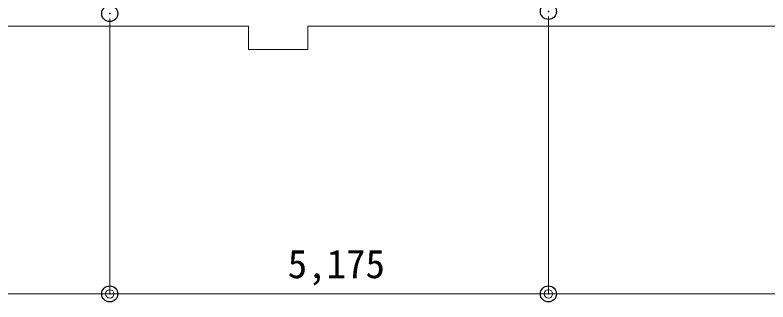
# Model space of a CAD drawing. Units: millimetres, scale not verified. Extents: x -18096 to 46307, y -19066 to 29624.
# Drawn here: x 5477 to 14359, y -19066 to -15679 of the extents above; entities that cross this region are included whole.
import ezdxf
from ezdxf.enums import TextEntityAlignment as Align

# ---------------------------------------------------------------- set-up
doc = ezdxf.new("R2010")
doc.units = ezdxf.units.MM
doc.header["$LTSCALE"] = 380
doc.header["$PDMODE"] = 32
doc.header["$PDSIZE"] = 190
for name, color, linetype, lineweight in [('1-A_0-3', 8, 'Continuous', 18), ('1-E_0', 1, 'Continuous', 18), ('3-0_KUTAI', 1, 'Continuous', 18)]:
    doc.layers.add(name, color=color, linetype=linetype, lineweight=lineweight)
doc.layers.add('1-F_Defpoints', color=5, linetype='Continuous')
doc.styles.add('ＭＳ ゴシック', font='')
doc.styles.get('ＭＳ ゴシック').set_extended_font_data('MS Gothic')

# ---------------------------------------------------------------- blocks, each defined once
blk = doc.blocks.new('_Origin')
at = {"layer": '1-E_0'}
blk.add_line((0, 0), (-380, 0), dxfattribs=at)
blk.add_circle((0, 0), 190, dxfattribs=at)

msp = doc.modelspace()

# ---------------------------------------------------------------- linework, layer by layer
at = {"layer": '1-A_0-3'}
for p, q in [((8231.9, -15811.9), (-1068.1, -15811.9)), ((8231.9, -15811.9), (8231.9, -16086.9)), ((8931.9, -16086.9), (8931.9, -15811.9)), ((8931.9, -15811.9), (18231.9, -15811.9)), ((8231.9, -16086.9), (8931.9, -16086.9))]:
    msp.add_line(p, q, dxfattribs=at)
at = {"layer": '1-F_Defpoints'}
for p in [(11769.4, -15636.9), (6594.4, -15661.9), (6594.4, -18971.4), (11769.4, -18971.4)]:
    msp.add_point(p, dxfattribs=at)
at = {"layer": '3-0_KUTAI'}
for p, q in [((11769.4, -15696.9), (11769.4, -18971.4)), ((11769.4, -15696.9), (11769.4, -18971.4)), ((6594.4, -15721.9), (6594.4, -18971.4)), ((6594.4, -15721.9), (6594.4, -18971.4)), ((681.9, -18971.4), (6494.4, -18971.4)), ((6694.4, -18971.4), (11669.4, -18971.4)), ((11869.4, -18971.4), (18481.9, -18971.4))]:
    msp.add_line(p, q, dxfattribs=at)

# ---------------------------------------------------------------- block references
at = {"layer": '3-0_KUTAI', "xscale": 0.2631579, "yscale": 0.2631579}
for p in [(6594.4, -18971.4), (11769.4, -18971.4)]:
    msp.add_blockref('_Origin', p, dxfattribs=at)
at = {"layer": '3-0_KUTAI', "xscale": 0.2631579, "yscale": 0.2631579, "rotation": 180}
for p in [(6594.4, -18971.4), (11769.4, -18971.4)]:
    msp.add_blockref('_Origin', p, dxfattribs=at)

# ---------------------------------------------------------------- texts
at = {"layer": '3-0_KUTAI', "color": 3, "style": 'ＭＳ ゴシック'}
msp.add_text('5,175', height=337.1, dxfattribs=at).set_placement((8694.4, -18886.9), align=Align.BOTTOM_LEFT)

doc.saveas('drawing.dxf')
